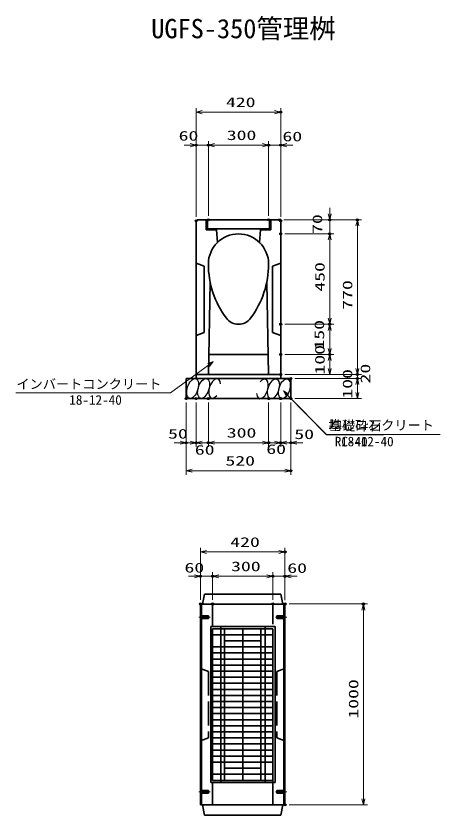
# Model space of a CAD drawing. Units: millimetres on the paper. Extents: x 15 to 1219, y 8 to 859.
# Drawn here: x 637.6 to 743.1, y 440.9 to 639.9 of the extents above; entities that cross this region are included whole.
import ezdxf
from ezdxf.enums import TextEntityAlignment as Align

# ---------------------------------------------------------------- set-up
doc = ezdxf.new("R2010")
doc.units = ezdxf.units.MM
doc.header["$PDMODE"] = 32
doc.header["$PDSIZE"] = 0.5
doc.linetypes.add('DASHED', pattern=[7.5, 6, -1.5])
doc.linetypes.add('USER1', pattern=[18.5, 12, -1.5, 3.5, -1.5])
for name, color, linetype, lineweight in [('D-BMK（構造物基準線）', 2, 'USER1', 18), ('D-STR-DIM（寸法）', 7, 'Continuous', 13), ('D-STR-HTXT(均しCON-旗)', 7, 'Continuous', 13), ('D-STR-HTXT(基礎砕石-旗)', 7, 'Continuous', 13), ('D-STR-HTXT（旗上げ）', 7, 'Continuous', 13), ('D-STR-STRF(グリ)', 7, 'Continuous', 25), ('D-STR（構造物）', 1, 'Continuous', 35)]:
    doc.layers.add(name, color=color, linetype=linetype, lineweight=lineweight)
doc.layers.add('D-STR-TXT(文字)', color=7, linetype='Continuous')
doc.layers.add('Defpoints_10', color=151, linetype='Continuous')
doc.styles.add('ＭＳ ゴシック', font='')
doc.styles.get('ＭＳ ゴシック').set_extended_font_data('MS Gothic')

# ---------------------------------------------------------------- blocks, each defined once
blk = doc.blocks.new('_Open30')
at = {"color": 7, "linetype": 'Continuous', "lineweight": 13}
for p, q in [((-1, 0.2679), (0, 0)), ((0, 0), (-1, -0.2679)), ((0, 0), (-1, 0))]:
    blk.add_line(p, q, dxfattribs=at)

msp = doc.modelspace()

# ---------------------------------------------------------------- linework, layer by layer
at = {"layer": 'D-BMK（構造物基準線）'}
for p, q in [((683.079, 490.199), (685.928, 490.199)), ((705.003, 490.199), (702.153, 490.199)), ((683.079, 446.699), (685.928, 446.699)), ((705.003, 446.699), (702.153, 446.699))]:
    msp.add_line(p, q, dxfattribs=at)
at = {"layer": 'D-STR-DIM（寸法）'}
for p, q in [((682.467, 608.712), (682.467, 616.921)), ((703.467, 608.712), (703.467, 616.921)), ((683.967, 615.921), (701.967, 615.921)), ((682.467, 589.855), (682.467, 608.712)), ((685.467, 590.105), (685.467, 608.712)), ((685.467, 590.136), (685.467, 608.712)), ((700.467, 590.105), (700.467, 608.712)), ((700.467, 590.105), (700.467, 608.712)), ((703.467, 589.855), (703.467, 608.712)), ((680.967, 607.712), (679.467, 607.712)), ((682.467, 607.712), (685.467, 607.712)), ((686.967, 607.712), (688.467, 607.712)), ((686.967, 607.712), (698.967, 607.712)), ((698.967, 607.712), (697.467, 607.712)), ((700.467, 607.712), (703.467, 607.712)), ((704.967, 607.712), (706.467, 607.712)), ((715.659, 590.605), (715.659, 592.105)), ((704.217, 589.105), (723.544, 589.105)), ((704.217, 589.105), (716.659, 589.105)), ((715.659, 585.597), (715.659, 589.105)), ((722.544, 552.097), (722.544, 587.605)), ((704.467, 585.597), (716.659, 585.597)), ((704.467, 585.597), (716.659, 585.597)), ((715.659, 564.599), (715.659, 584.097)), ((715.659, 584.097), (715.659, 582.597)), ((704.467, 563.099), (716.659, 563.099)), ((704.467, 563.099), (716.659, 563.099)), ((715.659, 557.099), (715.659, 561.599)), ((704.467, 555.599), (716.659, 555.599)), ((704.467, 555.599), (716.659, 555.599)), ((715.659, 552.099), (715.659, 554.099)), ((722.544, 552.097), (722.544, 553.597)), ((704.467, 550.599), (716.659, 550.599)), ((704.467, 550.597), (723.544, 550.597)), ((704.467, 550.597), (723.544, 550.597)), ((706.967, 549.597), (723.544, 549.597)), ((706.967, 549.597), (723.544, 549.597)), ((722.544, 549.597), (722.544, 550.597)), ((722.544, 546.097), (722.544, 548.097)), ((722.544, 548.097), (722.544, 546.597)), ((679.967, 543.597), (679.967, 532.63)), ((682.467, 543.597), (682.467, 532.63)), ((682.467, 543.597), (682.467, 532.63)), ((685.467, 543.597), (685.467, 532.63)), ((685.467, 543.597), (685.467, 532.63)), ((700.467, 543.597), (700.467, 532.63)), ((700.467, 543.597), (700.467, 532.63)), ((703.467, 543.597), (703.467, 532.63)), ((703.467, 543.597), (703.467, 532.63)), ((705.967, 543.597), (705.967, 532.63)), ((706.967, 544.597), (723.544, 544.597)), ((678.467, 533.63), (676.967, 533.63)), ((680.967, 533.63), (679.467, 533.63)), ((679.967, 533.63), (682.467, 533.63)), ((682.467, 533.63), (685.467, 533.63)), ((683.967, 533.63), (685.467, 533.63)), ((686.967, 533.63), (688.467, 533.63)), ((686.967, 533.63), (698.967, 533.63)), ((698.967, 533.63), (697.467, 533.63)), ((700.467, 533.63), (703.467, 533.63)), ((701.967, 533.63), (700.467, 533.63)), ((703.467, 533.63), (705.967, 533.63)), ((704.967, 533.63), (706.467, 533.63)), ((707.467, 533.63), (708.967, 533.63)), ((679.967, 532.63), (679.967, 525.665)), ((705.967, 532.63), (705.967, 525.665)), ((681.467, 526.665), (704.467, 526.665)), ((683.541, 501.376), (683.541, 507.426)), ((704.541, 501.406), (704.541, 507.426)), ((685.041, 506.426), (703.041, 506.426)), ((683.541, 494.479), (683.541, 501.376)), ((686.541, 494.531), (686.541, 501.376)), ((686.541, 494.479), (686.541, 501.376)), ((701.541, 494.546), (701.541, 501.376)), ((701.541, 494.516), (701.541, 501.376)), ((704.541, 494.449), (704.541, 501.376)), ((682.041, 500.376), (680.541, 500.376)), ((683.541, 500.376), (686.541, 500.376)), ((688.041, 500.376), (689.541, 500.376)), ((688.041, 500.376), (700.041, 500.376)), ((700.041, 500.376), (698.541, 500.376)), ((701.541, 500.376), (704.541, 500.376)), ((706.041, 500.376), (707.541, 500.376)), ((705.541, 493.479), (725.044, 493.479)), ((724.044, 444.979), (724.044, 491.979)), ((705.541, 443.479), (725.044, 443.479))]:
    msp.add_line(p, q, dxfattribs=at)
at = {"layer": 'D-STR-HTXT(均しCON-旗)'}
msp.add_lwpolyline([(743.114, 535.65), (714.907, 535.65), (705.184, 545.466)], dxfattribs=at)
at = {"layer": 'D-STR-HTXT(基礎砕石-旗)'}
msp.add_lwpolyline([(729.011, 535.624), (714.907, 535.624), (705.184, 545.441)], dxfattribs=at)
at = {"layer": 'D-STR-HTXT（旗上げ）'}
msp.add_lwpolyline([(637.602, 546.011), (676.046, 546.011), (685.476, 552.919)], dxfattribs=at)
at = {"layer": 'D-STR-STRF(グリ)'}
for centre, major_axis in [((681.561, 547.121), (0.79, 2.421)), ((684.283, 547.121), (0.79, 2.421)), ((701.671, 547.04), (-0.771, -2.427)), ((704.392, 547.061), (-0.771, -2.427))]:
    msp.add_ellipse(centre, major_axis=major_axis, ratio=0.5139, dxfattribs=at)
for centre, major_axis in [((687.023, 547.121), (0.79, 2.421)), ((698.93, 547.018), (-0.771, -2.427))]:
    msp.add_ellipse(centre, major_axis=major_axis, ratio=0.5139, start_param=5.3575563, end_param=10.3750652, dxfattribs=at)
at = {"layer": 'D-STR（構造物）'}
for p, q in [((682.717, 589.105), (682.467, 588.855)), ((682.467, 588.855), (682.467, 549.597)), ((703.217, 589.105), (682.717, 589.105)), ((684.958, 589.105), (684.958, 586.605)), ((685.258, 589.105), (685.258, 586.905)), ((700.675, 589.105), (700.675, 586.905)), ((700.975, 589.105), (700.975, 586.605)), ((703.217, 589.105), (703.467, 588.855)), ((703.467, 588.855), (703.467, 549.597)), ((685.258, 586.905), (687.458, 586.905)), ((700.675, 586.905), (685.258, 586.905)), ((687.458, 586.905), (687.458, 586.605)), ((698.475, 586.905), (698.475, 586.605)), ((684.958, 586.605), (687.458, 586.605)), ((687.458, 586.605), (687.708, 583.453)), ((698.475, 586.605), (698.208, 583.453)), ((700.975, 586.605), (698.475, 586.605)), ((682.467, 578.328), (684.467, 577.578)), ((684.467, 561.078), (684.467, 577.578)), ((701.467, 577.578), (703.467, 578.328)), ((701.467, 561.078), (701.467, 577.578)), ((685.467, 550.597), (685.942, 573.498)), ((699.99, 573.498), (700.467, 550.597)), ((682.467, 560.328), (684.467, 561.078)), ((701.467, 561.078), (703.467, 560.328)), ((685.57, 555.597), (700.362, 555.597)), ((679.967, 549.597), (705.967, 549.597)), ((679.967, 549.597), (679.967, 544.597)), ((682.467, 550.597), (703.467, 550.597)), ((705.967, 549.597), (705.967, 544.597)), ((679.967, 544.597), (705.967, 544.597)), ((684.541, 495.949), (684.041, 493.449)), ((703.541, 495.949), (684.541, 495.949)), ((704.041, 493.449), (703.541, 495.949)), ((683.541, 493.449), (683.541, 443.449)), ((704.541, 493.449), (683.541, 493.449)), ((683.791, 493.449), (683.791, 443.449)), ((704.291, 493.449), (704.291, 443.449)), ((704.541, 493.449), (704.541, 443.449)), ((686.071, 487.879), (702.071, 487.879)), ((686.071, 449.029), (686.071, 487.879)), ((686.507, 487.332), (701.507, 487.332)), ((686.507, 449.582), (686.507, 487.332)), ((688.571, 449.029), (688.571, 487.879)), ((689.507, 449.582), (689.507, 487.332)), ((694.041, 487.332), (694.041, 449.582)), ((698.507, 487.332), (698.507, 449.582)), ((699.571, 487.879), (699.571, 449.029)), ((701.507, 487.332), (701.507, 449.582)), ((702.071, 487.879), (702.071, 449.029)), ((686.507, 485.822), (701.507, 485.822)), ((698.507, 484.312), (689.507, 484.312)), ((686.507, 482.802), (701.507, 482.802)), ((686.507, 481.292), (701.507, 481.292)), ((686.507, 479.782), (701.507, 479.782)), ((686.507, 478.272), (701.507, 478.272)), ((686.507, 476.762), (701.507, 476.762)), ((686.507, 475.252), (701.507, 475.252)), ((686.507, 473.742), (701.507, 473.742)), ((686.507, 472.232), (701.507, 472.232)), ((686.507, 470.722), (701.507, 470.722)), ((686.507, 469.212), (701.507, 469.212)), ((686.507, 467.702), (701.507, 467.702)), ((686.507, 466.192), (701.507, 466.192)), ((686.507, 464.682), (701.507, 464.682)), ((686.507, 463.172), (701.507, 463.172)), ((686.507, 461.662), (701.507, 461.662)), ((686.507, 460.152), (701.507, 460.152)), ((686.507, 458.642), (701.507, 458.642)), ((686.507, 457.132), (701.507, 457.132)), ((686.507, 455.622), (701.507, 455.622)), ((686.507, 454.112), (701.507, 454.112)), ((698.507, 452.602), (689.507, 452.602)), ((686.507, 451.092), (701.507, 451.092)), ((701.507, 449.582), (686.507, 449.582)), ((702.071, 449.029), (686.071, 449.029)), ((704.541, 443.449), (683.541, 443.449)), ((684.041, 443.449), (684.541, 440.949)), ((703.541, 440.949), (704.041, 443.449)), ((703.541, 440.949), (684.541, 440.949))]:
    msp.add_line(p, q, dxfattribs=at)
at = {"layer": 'D-STR（構造物）', "linetype": 'DASHED'}
for p, q in [((686.541, 487.918), (686.541, 493.449)), ((701.541, 443.449), (701.541, 493.449)), ((683.541, 490.549), (685.541, 490.549)), ((683.541, 489.849), (685.541, 489.849)), ((685.541, 489.849), (685.541, 490.549)), ((702.541, 489.849), (702.541, 490.549)), ((704.541, 490.549), (702.541, 490.549)), ((704.541, 489.849), (702.541, 489.849)), ((683.541, 477.449), (685.541, 476.699)), ((704.541, 477.449), (702.541, 476.699)), ((685.541, 476.699), (685.541, 460.199)), ((702.541, 476.699), (702.541, 460.199)), ((683.541, 459.449), (685.541, 460.199)), ((704.541, 459.449), (702.541, 460.199)), ((686.541, 449.072), (686.541, 443.449)), ((683.541, 447.049), (685.541, 447.049)), ((683.541, 446.349), (685.541, 446.349)), ((685.541, 447.049), (685.541, 446.349)), ((702.541, 447.049), (702.541, 446.349)), ((704.541, 447.049), (702.541, 447.049)), ((704.541, 446.349), (702.541, 446.349))]:
    msp.add_line(p, q, dxfattribs=at)
at = {"layer": 'D-STR（構造物）'}
for centre, radius, start, end in [((692.967, 578.097), 7.5, 0, 180), ((707.967, 578.097), 22.5, 180, 216.8699), ((677.967, 578.097), 22.5, 323.1301, 0), ((692.967, 566.847), 3.75, 216.86989, 323.1301)]:
    msp.add_arc(centre, radius, start, end, dxfattribs=at)
at = {"layer": 'Defpoints_10'}
for p in [(703.467, 615.921), (682.467, 607.712), (685.467, 607.712), (700.467, 607.712), (703.467, 607.712), (703.467, 607.712), (682.467, 588.855), (685.467, 589.136), (685.467, 589.105), (700.467, 589.105), (700.467, 589.105), (703.217, 589.105), (703.217, 589.105), (703.467, 588.855), (715.659, 589.105), (722.544, 589.105), (703.467, 585.597), (703.467, 585.597), (715.659, 585.597), (703.467, 563.099), (703.467, 563.099), (715.659, 563.099), (703.467, 555.599), (703.467, 555.599), (715.659, 555.599), (703.467, 550.599), (703.467, 550.597), (703.467, 550.597), (705.967, 549.597), (705.967, 549.597), (722.544, 550.597), (722.544, 549.597), (679.967, 544.597), (682.467, 544.597), (682.467, 544.597), (685.467, 544.597), (685.467, 544.597), (700.467, 544.597), (700.467, 544.597), (703.467, 544.597), (703.467, 544.597), (705.967, 544.597), (705.967, 544.597), (679.967, 533.63), (682.467, 533.63), (685.467, 533.63), (700.467, 533.63), (703.467, 533.63), (705.967, 533.63), (705.967, 533.63), (705.967, 526.665), (704.541, 506.426), (683.541, 500.376), (686.541, 500.376), (701.541, 500.376), (704.541, 500.406), (704.541, 500.376), (683.541, 493.479), (686.541, 493.531), (686.541, 493.479), (701.541, 493.546), (701.541, 493.516), (704.541, 493.479), (704.541, 493.449), (724.044, 493.479), (704.541, 443.479)]:
    msp.add_point(p, dxfattribs=at)

# ---------------------------------------------------------------- block references
at = {"layer": 'D-STR-DIM（寸法）', "xscale": 1.5, "yscale": 1.5}
for p, rotation in [((682.467, 615.921), 180), ((685.467, 607.712), 180), ((685.467, 607.712), 180), ((703.467, 607.712), 180), ((715.659, 589.105), 270), ((722.544, 589.105), 90), ((715.659, 585.597), 90), ((715.659, 585.597), 90), ((715.659, 563.099), 270), ((715.659, 563.099), 90), ((715.659, 555.599), 270), ((715.659, 555.599), 90), ((715.659, 550.599), 270), ((722.544, 550.597), 270), ((722.544, 550.597), 270), ((722.544, 549.597), 90), ((722.544, 549.597), 90), ((722.544, 544.597), 270), ((682.467, 533.63), 180), ((685.467, 533.63), 180), ((685.467, 533.63), 180), ((703.467, 533.63), 180), ((705.967, 533.63), 180), ((679.967, 526.665), 180), ((683.541, 506.426), 180), ((686.541, 500.376), 180), ((686.541, 500.376), 180), ((704.541, 500.376), 180), ((724.044, 493.479), 90), ((724.044, 443.479), 270)]:
    msp.add_blockref('_Open30', p, dxfattribs=dict(at, rotation=rotation))
for p in [(703.467, 615.921), (682.467, 607.712), (700.467, 607.712), (700.467, 607.712), (679.967, 533.63), (682.467, 533.63), (700.467, 533.63), (700.467, 533.63), (703.467, 533.63), (705.967, 526.665), (704.541, 506.426), (683.541, 500.376), (701.541, 500.376), (701.541, 500.376)]:
    msp.add_blockref('_Open30', p, dxfattribs=at)
at = {"layer": 'D-STR-HTXT(均しCON-旗)', "xscale": 1.5, "yscale": 1.5, "rotation": 134.72505}
msp.add_blockref('_Open30', (704.128, 546.532), dxfattribs=at)
at = {"layer": 'D-STR-HTXT(基礎砕石-旗)', "xscale": 1.5, "yscale": 1.5, "rotation": 134.72505}
msp.add_blockref('_Open30', (704.128, 546.507), dxfattribs=at)
at = {"layer": 'D-STR-HTXT（旗上げ）', "xscale": 1.5, "yscale": 1.5, "rotation": 36.22839}
msp.add_blockref('_Open30', (686.686, 553.806), dxfattribs=at)

# ---------------------------------------------------------------- texts
at = {"layer": 'D-STR-DIM（寸法）', "style": 'ＭＳ ゴシック', "width": 1.5}
for s, p in [('420', (689.842, 616.458)), ('60', (678.077, 608.106)), ('300', (690.05, 608.249)), ('60', (703.911, 607.935)), ('300', (690.05, 534.168)), ('50', (675.44, 533.936)), ('50', (706.859, 533.817)), ('60', (699.889, 530.095)), ('60', (682.099, 529.924)), ('520', (689.717, 527.202)), ('420', (690.916, 506.963)), ('60', (679.526, 500.594)), ('300', (691.124, 500.913)), ('60', (705.11, 500.499))]:
    msp.add_text(s, height=2.405, dxfattribs=at).set_placement(p, align=Align.BOTTOM_LEFT)
for s, p in [('70', (714.518, 585.595)), ('450', (715.122, 571.223)), ('770', (722.007, 566.726)), ('150', (714.992, 556.822)), ('100', (715.122, 550.599)), ('20', (726.459, 548.379)), ('100', (722.007, 544.597)), ('1000', (723.507, 464.937))]:
    msp.add_text(s, height=2.405, rotation=90, dxfattribs=at).set_placement(p, align=Align.BOTTOM_LEFT)
at = {"layer": 'D-STR-HTXT(均しCON-旗)', "style": 'ＭＳ ゴシック'}
for s, p in [('均しコンクリート', (715.354, 536.06)), ('18-12-40', (718.488, 531.999))]:
    msp.add_text(s, height=2.405, dxfattribs=at).set_placement(p, align=Align.BOTTOM_LEFT)
at = {"layer": 'D-STR-HTXT(基礎砕石-旗)', "style": 'ＭＳ ゴシック'}
for s, p in [('基礎砕石', (715.442, 535.959)), ('RC-40', (716.93, 531.973))]:
    msp.add_text(s, height=2.405, dxfattribs=at).set_placement(p, align=Align.BOTTOM_LEFT)
at = {"layer": 'D-STR-HTXT（旗上げ）', "style": 'ＭＳ ゴシック'}
for s, p in [('インバートコンクリート', (637.71, 546.307)), ('18-12-40', (650.852, 542.36))]:
    msp.add_text(s, height=2.405, dxfattribs=at).set_placement(p, align=Align.BOTTOM_LEFT)
at = {"layer": 'D-STR-TXT(文字)', "style": 'ＭＳ ゴシック'}
msp.add_text('UGFS-350管理桝', height=4.811, dxfattribs=at).set_placement((671.249, 632.866), align=Align.BOTTOM_LEFT)

doc.saveas('drawing.dxf')
